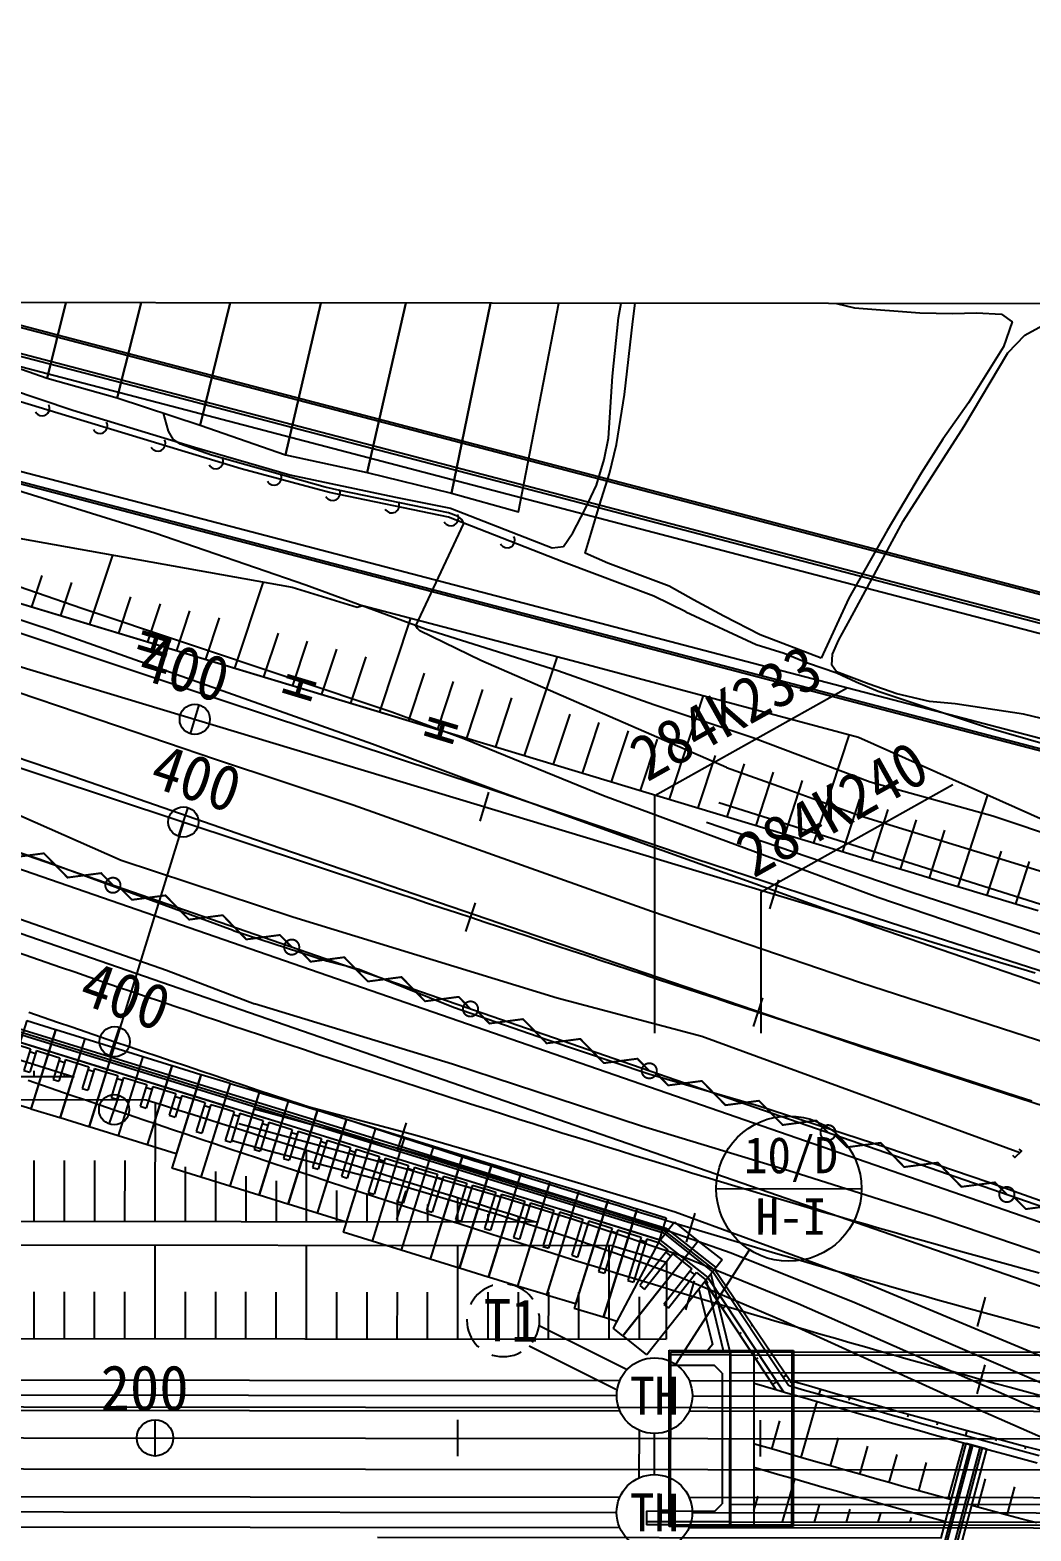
# Model space of a CAD drawing. Header units: millimetres. Extents: x 6886 to 7682, y 1103 to 1809.
# Drawn here: x 7427 to 7493.2, y 1469.7 to 1568.9 of the extents above; entities that cross this region are included whole.
import ezdxf
from ezdxf.enums import TextEntityAlignment as Align
from ezdxf.xclip import XClip

# ---------------------------------------------------------------- set-up
doc = ezdxf.new("R2010")
doc.units = ezdxf.units.MM
doc.header["$LTSCALE"] = 10
doc.header["$MEASUREMENT"] = 0
doc.header["$XCLIPFRAME"] = 2
doc.linetypes.add('HIDDEN', pattern=[0.375, 0.25, -0.125])
for name, color, linetype in [('TN-CABL', 4, 'Continuous'), ('TN-CABL-MISC', 3, 'Continuous'), ('TN-MANH', 4, 'Continuous'), ('TZ-BASE', 253, 'Continuous'), ('TZ-CABL', 4, 'Continuous')]:
    doc.layers.add(name, color=color, linetype=linetype)
doc.layers.add('TX-PAPR', color=2, linetype='Continuous', plot=False)
doc.styles.add('GR', font='GulimChe.ttf')
doc.styles.get("Standard").update_dxf_attribs({"font": 'GulimChe.ttf'})
doc.styles.add('SYMBTEXT', font='GulimChe.ttf')
doc.linetypes.add('ZIGZAG', pattern='A,0.0001,-0.2,[131,ltypeshp.shx,S=0.2,R=0,X=-0.2,Y=0],-0.4,[131,ltypeshp.shx,S=0.2,R=180,X=0.2,Y=0],-0.2', length=0.8001)

# ---------------------------------------------------------------- blocks, each defined once
blk = doc.blocks.new('AZ0801')
at = {"color": 0}
blk.add_arc((0, 0), 0.5, 180, 0, dxfattribs=at)
blk = doc.blocks.new('qkd')
at = {"color": 0, "lineweight": -3, "ltscale": 5, "const_width": 0.3}
for points in [[(-1, 0.5), (1, 0.5)], [(0, 0.5), (0, -0.5)], [(-1, -0.5), (1, -0.5)]]:
    blk.add_lwpolyline(points, dxfattribs=at)
blk = doc.blocks.new('12m')
at = {"color": 0}
for p, q in [((1700, 1), (-6300, -4)), ((1700, 1), (1706, -1999)), ((-6294, -2004), (-6300, -4)), ((2, -804), (-2998, -814)), ((-2998, -814), (-2997, -1214)), ((-198, -804), (-197, -1204)), ((0, 0), (2, -804)), ((200, -3), (206, -2000)), ((3, -1204), (-2997, -1214)), ((3, -1204), (6, -2000)), ((1706, -1999), (-6294, -2004))]:
    blk.add_line(p, q, dxfattribs=at)
blk = doc.blocks.new('11.5m')
at = {"color": 0}
for p, q in [((-1996, 1700), (-2013, -5800)), ((-1996, 1700), (4, 1700)), ((4, 1700), (-13, -5800)), ((-2000, 200), (0, 200)), ((-796, 0), (0, 0)), ((-2000, 0), (-1196, 0)), ((-1196, 0), (-1196, -3000)), ((-1196, -200), (-796, -200)), ((-796, 0), (-796, -3000)), ((-1196, -3000), (-796, -3000)), ((-13, -5800), (-2013, -5800))]:
    blk.add_line(p, q, dxfattribs=at)
blk = doc.blocks.new('11m')
at = {"color": 0}
for p, q in [((-1996, 1700), (-2013, -5500)), ((-1996, 1700), (4, 1700)), ((4, 1700), (-13, -5500)), ((-2000, 200), (0, 200)), ((-796, 0), (0, 0)), ((-2000, 0), (-1196, 0)), ((-1196, 0), (-1196, -2500)), ((-1196, -200), (-796, -200)), ((-796, 0), (-796, -2500)), ((-1196, -2500), (-796, -2500)), ((-13, -5500), (-2013, -5500))]:
    blk.add_line(p, q, dxfattribs=at)
blk = doc.blocks.new('9m')
at = {"color": 0}
for p, q in [((-1996, 1700), (-2013, -4800)), ((-1996, 1700), (4, 1700)), ((4, 1700), (-13, -4800)), ((-1999, 200), (1, 200)), ((-1999, 0), (-1196, 0)), ((-796, 0), (1, 0)), ((-1196, 0), (-1196, -2000)), ((-1196, -200), (-796, -200)), ((-796, 0), (-796, -2000)), ((-1196, -2000), (-796, -2000)), ((-13, -4800), (-2013, -4800))]:
    blk.add_line(p, q, dxfattribs=at)
blk = doc.blocks.new('7.5m')
at = {"color": 0}
for p, q in [((-1996, 1700), (-2013, -3800)), ((-1996, 1700), (4, 1700)), ((4, 1700), (-13, -3800)), ((-1999, 200), (1, 200)), ((-1999, 0), (-1196, 0)), ((-796, 0), (1, 0)), ((-796, 0), (-796, -1500)), ((-1196, 0), (-1196, -1500)), ((-1196, -200), (-796, -200)), ((-1196, -1500), (-796, -1500)), ((-13, -3800), (-2013, -3800))]:
    blk.add_line(p, q, dxfattribs=at)
blk = doc.blocks.new('smd')
at = {"color": 0, "lineweight": -3, "ltscale": 5, "const_width": 0.13}
blk.add_lwpolyline([(0.5, 0, 1), (-0.5, 0, 1)], format="xyb", close=True, dxfattribs=at)
blk.add_lwpolyline([(12.5, 0), (11.5, 0.5), (9.5, -0.5), (7.5, 0.5), (5.5, -0.5), (3.5, 0.5), (1.5, -0.5), (0.5, 0)], dxfattribs=at)
blk = doc.blocks.new('JD-FGHFFHHF5RSFGS')
at = {"layer": 'TZ-BASE'}
for p, q in [((457.186, 58.567), (455.669, 53.991)), ((452.521, 57.206), (451.838, 55.147)), ((454.474, 56.743), (453.754, 54.569)), ((467.132, 56.788), (465.246, 51.1)), ((458.38, 55.812), (457.584, 53.413)), ((460.332, 55.345), (459.5, 52.835)), ((462.284, 54.878), (461.415, 52.256)), ((464.237, 54.411), (463.33, 51.678)), ((476.874, 54.397), (474.823, 48.209)), ((468.121, 53.416), (467.161, 50.522)), ((470.053, 52.888), (469.077, 49.944)), ((471.985, 52.359), (470.992, 49.366)), ((473.917, 51.831), (472.907, 48.787)), ((486.564, 51.86), (484.397, 45.319)), ((477.776, 50.76), (476.738, 47.631)), ((479.703, 50.217), (478.653, 47.053)), ((481.629, 49.675), (480.568, 46.475)), ((462.336, 46.756), (462.914, 48.67)), ((483.555, 49.132), (482.483, 45.897)), ((496.221, 49.285), (493.96, 42.433)), ((487.404, 48.043), (486.31, 44.742)), ((489.326, 47.497), (488.223, 44.164)), ((491.248, 46.951), (490.136, 43.587)), ((505.854, 46.707), (503.511, 39.55)), ((493.17, 46.404), (492.048, 43.01)), ((497.01, 45.312), (495.871, 41.856)), ((498.929, 44.766), (497.782, 41.279)), ((500.848, 44.22), (499.692, 40.702)), ((502.765, 43.674), (501.601, 40.126)), ((481.483, 40.976), (482.061, 42.891)), ((515.008, 42.725), (513.049, 36.672)), ((461.557, 39.977), (462.187, 41.875)), ((506.553, 42.442), (505.419, 38.974)), ((508.422, 41.756), (507.327, 38.398)), ((461.872, 40.926), (456.832, 24.595)), ((510.292, 41.07), (509.235, 37.822)), ((512.16, 40.384), (511.142, 37.247)), ((515.894, 39.005), (514.955, 36.097)), ((517.759, 38.313), (516.861, 35.523)), ((500.629, 35.197), (501.207, 37.111)), ((480.541, 33.682), (481.17, 35.581)), ((499.538, 27.416), (500.16, 29.317)), ((457.009, 25.465), (457.654, 27.358)), ((452.02, 24.081), (452.02, 24.492)), ((454.02, 24.079), (454.02, 24.273)), ((456.971, 20.971), (457.616, 22.865)), ((460.011, 14.533), (460.018, 22.382)), ((476, 19.145), (476.616, 21.047)), ((470.011, 14.523), (470.015, 19.234)), ((452.011, 14.541), (452.015, 18.561)), ((454.011, 14.539), (454.015, 18.559)), ((456.011, 14.537), (456.015, 18.557)), ((458.011, 14.535), (458.015, 18.555)), ((462.011, 14.531), (462.014, 18.145)), ((464.011, 14.529), (464.014, 17.833)), ((466.011, 14.527), (466.014, 17.521)), ((468.011, 14.525), (468.013, 17.208)), ((472.011, 14.521), (472.013, 16.584)), ((474.011, 14.519), (474.012, 16.271)), ((475.966, 14.66), (476.581, 16.563)), ((476.011, 14.517), (476.012, 15.959)), ((480.011, 14.514), (480.012, 16.103)), ((478.011, 14.516), (478.012, 15.647)), ((482.011, 14.512), (482.011, 15.022)), ((491.849, 15.359), (489.621, 8.198)), ((491.849, 15.359), (493.76, 14.77)), ((495.104, 13.16), (495.682, 15.074)), ((484.011, 14.51), (484.011, 14.858)), ((491.403, 13.927), (493.314, 13.337)), ((493.76, 14.77), (493.255, 13.146)), ((494.311, 14.478), (493.255, 13.146)), ((494.311, 14.478), (495.881, 13.239)), ((460.003, 6.783), (460.009, 12.973)), ((470.003, 6.773), (470.009, 12.963)), ((480.003, 6.764), (480.009, 12.954)), ((490.003, 6.754), (490.009, 12.944)), ((493.255, 13.146), (490.274, 7.473)), ((495.881, 13.239), (490.911, 6.97)), ((492.112, 13.499), (491.227, 10.632)), ((491.344, 13.736), (492.112, 13.499)), ((492.494, 13.381), (491.609, 10.514)), ((492.053, 13.308), (492.435, 13.19)), ((492.494, 13.381), (493.255, 13.146)), ((493.255, 13.146), (493.886, 12.648)), ((493.382, 13.301), (494.949, 12.064)), ((493.886, 12.648), (492.028, 10.293)), ((494.2, 12.401), (492.342, 10.045)), ((493.762, 12.491), (494.076, 12.243)), ((494.2, 12.4), (494.825, 11.907)), ((496.717, 11.059), (497.975, 5.916)), ((497.224, 10.994), (497.159, 10.952)), ((491.227, 10.632), (491.609, 10.514)), ((492.028, 10.293), (492.342, 10.045)), ((495.073, 8.686), (495.65, 10.601)), ((495.931, 10.066), (496.825, 6.412)), ((496.313, 10.549), (501.012, 3.428)), ((496.531, 10.537), (496.385, 10.441)), ((496.403, 10.662), (497.564, 5.917)), ((496.527, 10.819), (501.532, 3.277)), ((452.003, 6.791), (452.006, 9.886)), ((454.003, 6.789), (454.006, 9.884)), ((456.003, 6.787), (456.006, 9.882)), ((458.003, 6.785), (458.006, 9.88)), ((462.003, 6.781), (462.006, 9.876)), ((464.003, 6.779), (464.006, 9.874)), ((466.003, 6.777), (466.006, 9.872)), ((468.003, 6.775), (468.006, 9.87)), ((472.003, 6.771), (472.006, 9.866)), ((474.003, 6.769), (474.006, 9.864)), ((476.003, 6.767), (476.006, 9.862)), ((478.003, 6.766), (478.006, 9.861)), ((482.003, 6.762), (482.006, 9.857)), ((484.003, 6.76), (484.006, 9.855)), ((486.003, 6.758), (486.006, 9.853)), ((488.003, 6.756), (488.006, 9.851)), ((492.003, 6.752), (492.006, 9.555)), ((498.347, 9.339), (498.271, 9.289)), ((514.339, 7.595), (514.871, 9.523)), ((490.511, 7.923), (489.621, 8.198)), ((497.632, 8.868), (497.486, 8.771)), ((490.911, 6.97), (490.274, 7.473)), ((498.734, 7.198), (498.588, 7.102)), ((499.47, 7.684), (499.383, 7.627)), ((493.961, -5.62), (493.972, 6.02)), ((493.972, 6.02), (502.172, 6.012)), ((496.825, 6.412), (496.443, 5.918)), ((500.592, 6.029), (500.496, 5.965)), ((502.172, 6.012), (502.161, -5.628)), ((494.061, -5.52), (494.072, 5.92)), ((496.971, 5.017), (494.071, 5.02)), ((494.072, 5.92), (502.072, 5.912)), ((497.972, 5.716), (494.072, 5.72)), ((497.471, 4.517), (496.971, 5.017)), ((497.972, 5.916), (497.961, -5.524)), ((498.031, -5.524), (498.042, 5.916)), ((499.572, 5.915), (499.561, -5.525)), ((499.836, 5.529), (499.689, 5.433)), ((502.072, 5.912), (502.061, -5.528)), ((514.312, 3.135), (514.843, 5.064)), ((497.471, 4.517), (497.463, -4.123)), ((501.715, 4.373), (501.5, 4.232)), ((502.006, 3.841), (502.055, 4.009)), ((501.083, 3.956), (500.791, 3.763)), ((503.887, 3.113), (503.984, 3.45)), ((502.683, -1.067), (503.749, 2.633)), ((505.866, 2.727), (505.914, 2.895)), ((507.799, 2.177), (507.846, 2.345)), ((459.996, -0.967), (459.998, 1.433)), ((479.996, -0.986), (479.998, 1.414)), ((499.996, -1.006), (499.998, 1.394)), ((499.996, -1.006), (499.998, 1.394)), ((499.996, -1.006), (499.998, 1.394)), ((499.996, -1.006), (499.998, 1.394)), ((500.743, -0.504), (501.283, 1.354)), ((509.733, 1.631), (509.78, 1.8)), ((511.668, 1.091), (511.715, 1.259)), ((504.625, -1.625), (505.156, 0.236)), ((513.559, 0.387), (513.652, 0.724)), ((515.544, 0.025), (515.59, 0.194)), ((506.568, -2.178), (507.096, -0.311)), ((508.513, -2.726), (509.036, -0.858)), ((512.408, -3.808), (513.427, -0.096)), ((517.484, -0.5), (517.529, -0.331)), ((510.46, -3.27), (510.977, -1.405)), ((501.456, -5.327), (502.268, -2.508)), ((514.359, -4.342), (514.866, -2.474)), ((499.562, -4.567), (499.839, -3.616)), ((516.311, -4.87), (516.814, -2.995)), ((492.462, -4.619), (492.461, -5.519)), ((496.962, -4.623), (492.462, -4.619)), ((496.962, -4.623), (497.463, -4.123)), ((503.567, -5.329), (503.891, -4.196)), ((505.677, -5.331), (505.919, -4.474)), ((507.783, -5.333), (507.946, -4.752)), ((497.961, -5.324), (492.461, -5.319)), ((494.061, -5.52), (492.461, -5.519)), ((502.161, -5.628), (493.961, -5.62)), ((502.061, -5.528), (494.061, -5.52)), ((509.887, -5.335), (509.972, -5.03)), ((511.989, -5.337), (512.012, -5.255))]:
    blk.add_line(p, q, dxfattribs=at)
for points, elevation in [([(474.354, 46.075), (453.197, 53.571), (439.15, 58.195), (433.882, 60.114), (398.748, 73.953), (386.767, 78.458), (378.653, 81.218), (361.563, 86.665), (347.173, 90.98), (342.554, 92.195), (333.001, 94.481), (329.393, 95.57), (319.032, 99.095)], 48), ([(489.637, 42.651), (480.395, 46.413), (475.636, 48.185), (455.154, 55.028), (438.564, 60.767), (434.768, 62.218), (422.695, 67.271), (405.159, 74.331)], 47), ([(440.759, 76.476), (453.547, 73.128), (463.222, 70.594), (472.895, 68.062), (482.569, 65.528), (492.243, 62.996), (501.917, 60.462), (511.591, 57.931), (521.266, 55.397)], 44.058), ([(440.799, 76.31), (453.509, 72.983), (463.184, 70.449), (472.857, 67.917), (482.531, 65.383), (492.205, 62.851), (501.879, 60.317), (511.553, 57.785), (521.228, 55.252)], 44.058), ([(441.238, 74.49), (453.091, 71.386), (462.766, 68.853), (472.439, 66.32), (482.113, 63.787), (491.787, 61.255), (501.461, 58.721), (511.135, 56.189), (520.81, 53.656)], 44.058), ([(441.291, 74.269), (453.041, 71.193), (462.715, 68.659), (472.388, 66.127), (482.063, 63.594), (491.736, 61.061), (501.411, 58.528), (511.084, 55.996), (520.759, 53.462)], 44.058), ([(441.464, 73.552), (452.876, 70.564), (462.55, 68.031), (472.224, 65.498), (481.898, 62.965), (491.572, 60.432), (501.246, 57.899), (510.92, 55.367), (520.594, 52.833)], 44.058), ([(497.765, 44.519), (481.533, 51.59), (477.494, 53.56), (477.333, 53.72), (477.239, 53.892), (480.39, 60.648), (480.284, 60.888), (480.033, 61.124), (479.382, 61.365), (472.203, 62.822), (471.245, 63.061), (463.72, 65.167), (461.674, 65.886), (461.221, 66.172), (460.885, 66.744), (460.555, 67.947)], 44), ([(443.244, 66.16), (451.179, 64.083), (460.853, 61.549), (470.527, 59.017), (480.201, 56.483), (489.875, 53.951), (499.549, 51.417), (509.224, 48.885), (518.897, 46.352)], 44.058), ([(443.417, 65.443), (451.015, 63.454), (460.688, 60.92), (470.362, 58.388), (480.036, 55.855), (489.71, 53.322), (499.384, 50.789), (509.059, 48.256), (518.732, 45.723)], 44.058), ([(443.457, 65.277), (450.977, 63.309), (460.65, 60.775), (470.324, 58.243), (479.998, 55.709), (489.672, 53.177), (499.346, 50.643), (509.021, 48.111), (518.694, 45.578)], 44.058), ([(578.096, 10.779), (571.948, 12.589), (556.701, 17.302), (541.666, 22.254), (507.702, 33.933), (493.5, 39.054), (482.71, 42.949), (474.354, 46.075)], 48), ([(497.765, 44.519), (501.53, 43.191), (506.616, 41.332), (525.276, 35.609), (539.627, 30.194), (544.066, 28.681), (569.193, 20.865), (573.39, 19.534)], 44), ([(576.867, 13.065), (572.403, 14.37), (563.246, 17.151), (549.926, 21.592), (507.757, 35.929), (489.637, 42.651)], 47), ([(574.72, 17.06), (560.471, 20.988), (553.396, 23.29), (531.281, 31.172), (521.798, 34.436), (497.252, 42.19)], 45), ([(575.74, 15.162), (569.517, 16.895), (560.246, 19.594), (553.946, 21.597), (537.054, 27.468), (509.871, 36.321), (496.423, 40.885)], 46), ([(554.084, -6.6), (553.453, -6.452), (548.941, -5.547), (541.058, -3.938), (540.128, -3.662), (539.066, -3.227), (524.044, 3.435), (518.684, 5.57), (505.311, 11.128), (494.374, 15.151), (492.182, 15.8), (488.36, 16.954), (483.374, 18.427), (477.168, 20.232), (470.178, 22.076), (466.221, 23.335)], 51), ([(550.421, -8.569), (549.296, -8.317), (545.96, -7.478), (544.119, -6.961), (542.842, -6.551), (539.714, -5.355), (522.673, 2.22), (518.726, 3.779), (506.232, 9.152), (498.054, 12.44), (493.159, 14.145), (491.749, 14.617), (488.026, 15.795), (483.051, 17.303), (476.849, 19.124), (468.198, 21.501), (466.474, 21.976)], 52), ([(547.863, -9.943), (547.728, -9.896), (542.856, -8.104), (539.934, -7.117), (538.123, -6.4), (521.643, 0.788), (517.232, 2.597), (502.482, 9.089), (494.441, 12.376), (492.854, 12.903), (491.317, 13.434), (487.692, 14.636), (482.727, 16.18), (476.53, 18.017), (467.864, 20.341), (465.526, 20.976)], 53), ([(545.573, -11.174), (540.371, -8.854), (520.676, -0.663), (514.309, 2.119), (501.511, 7.939), (494.037, 11.119), (492.548, 11.659), (490.885, 12.25), (487.359, 13.478), (482.404, 15.056), (476.212, 16.91), (467.53, 19.181), (465.096, 19.855)], 54)]:
    blk.add_lwpolyline(points, dxfattribs=dict(at, elevation=elevation))
for points in [[(403.466, 69.749), (505.267, 39.02), (505.904, 38.827), (506.861, 38.538), (507.818, 38.25), (508.775, 37.961), (509.733, 37.672), (510.69, 37.383), (511.647, 37.094), (512.604, 36.806), (513.561, 36.517), (514.518, 36.229), (515.475, 35.94), (516.433, 35.652), (517.39, 35.364), (518.347, 35.076)], [(520.614, 25.769), (506.603, 30.311), (492.798, 35.017), (473.081, 42.043), (463.995, 45.068), (457.513, 47.255), (448.262, 50.384), (435.939, 54.397), (425.321, 57.907), (415.969, 61.032), (407.145, 63.969), (397.134, 67.187), (386.885, 70.505), (376.577, 73.777), (365.784, 77.05), (354.036, 80.553), (346.802, 82.608), (342.191, 83.8), (333.086, 86.176), (324.78, 88.383), (317.927, 90.079)], [(402.31, 65.919), (504.111, 35.19), (504.748, 34.998), (505.705, 34.709), (506.662, 34.42), (507.62, 34.131), (508.577, 33.842), (509.534, 33.554), (510.492, 33.265), (511.449, 32.976), (512.407, 32.687), (513.364, 32.399), (514.322, 32.11), (515.279, 31.822), (516.237, 31.534), (517.194, 31.246), (518.152, 30.958)], [(451.656, 28.358), (452.602, 28.032), (453.547, 27.707), (454.493, 27.382), (455.439, 27.058), (456.385, 26.734), (457.331, 26.411), (458.278, 26.089), (459.225, 25.767), (460.172, 25.446), (461.119, 25.125), (462.067, 24.806), (463.014, 24.486), (463.962, 24.168), (464.91, 23.85), (465.859, 23.533), (466.808, 23.217), (467.756, 22.901), (468.706, 22.587), (469.655, 22.272), (470.605, 21.959), (471.555, 21.647), (472.505, 21.335), (473.455, 21.024), (474.406, 20.714), (475.357, 20.405), (476.308, 20.096), (477.26, 19.788), (478.211, 19.482), (479.163, 19.176), (480.116, 18.871), (481.068, 18.566), (482.021, 18.263), (482.974, 17.961), (483.928, 17.659), (484.882, 17.359), (485.836, 17.059), (486.79, 16.76), (487.745, 16.463), (488.7, 16.166), (489.655, 15.87), (490.611, 15.576), (491.566, 15.282), (492.523, 14.989), (493.479, 14.697), (494.436, 14.407), (495.393, 14.117), (496.35, 13.828), (497.308, 13.541), (498.266, 13.254), (499.225, 12.969), (500.184, 12.685), (501.143, 12.401), (502.102, 12.119), (503.062, 11.838), (504.022, 11.559), (504.982, 11.28), (505.943, 11.003), (506.904, 10.726), (507.865, 10.451), (508.827, 10.177), (509.789, 9.904), (510.752, 9.633), (511.714, 9.363), (512.678, 9.094), (513.641, 8.826), (514.605, 8.559), (515.569, 8.294), (516.533, 8.03), (517.498, 7.767), (518.464, 7.506)], [(317.318, 85.614), (324.977, 83.637), (333.826, 81.371), (340.016, 79.627), (347.35, 77.633), (354.987, 75.625), (363.495, 73.102), (367.6, 71.851), (375.817, 69.697), (389.306, 65.603), (402.195, 61.536), (411.965, 58.288), (422.571, 54.7), (433.145, 51.123), (442.892, 47.913), (454.064, 44.126), (465.935, 40.023), (485.158, 33.423), (506.827, 26.032), (532.459, 17.693)], [(426.552, 52.639), (474.725, 36.664), (475.16, 36.519), (476.109, 36.205), (477.059, 35.89), (478.008, 35.575), (478.957, 35.261), (479.906, 34.946), (480.855, 34.631), (481.805, 34.317), (482.754, 34.002), (483.703, 33.688), (484.653, 33.374), (485.602, 33.06), (486.551, 32.746), (487.501, 32.432), (488.45, 32.118), (489.4, 31.804), (490.349, 31.491), (491.299, 31.177), (492.249, 30.864), (493.199, 30.551), (494.148, 30.238), (495.098, 29.926), (496.048, 29.613), (496.998, 29.301), (497.948, 28.989), (498.899, 28.678), (499.849, 28.366), (500.799, 28.055), (501.75, 27.744), (502.7, 27.434), (503.651, 27.123), (504.602, 26.813), (505.552, 26.504), (506.503, 26.194), (507.454, 25.885), (508.405, 25.576), (509.357, 25.268), (510.308, 24.96), (511.26, 24.652), (512.211, 24.345), (513.163, 24.038), (514.115, 23.732), (515.067, 23.426), (516.019, 23.12), (516.971, 22.815), (517.924, 22.51)], [(451.618, 23.863), (452.563, 23.537), (453.509, 23.212), (454.455, 22.888), (455.401, 22.564), (456.347, 22.241), (457.294, 21.918), (458.241, 21.596), (459.187, 21.275), (460.135, 20.954), (461.082, 20.634), (462.03, 20.314), (462.977, 19.996), (463.926, 19.678), (464.874, 19.36), (465.822, 19.044), (466.771, 18.728), (467.72, 18.413), (468.67, 18.098), (469.619, 17.785), (470.569, 17.472), (471.519, 17.16), (472.469, 16.849), (473.42, 16.538), (474.371, 16.228), (475.322, 15.92), (476.273, 15.612), (477.225, 15.304), (478.177, 14.998), (479.129, 14.693), (480.082, 14.388), (481.034, 14.084), (481.987, 13.782), (482.941, 13.48), (483.894, 13.179), (484.848, 12.879), (485.803, 12.58), (486.757, 12.282), (487.712, 11.985), (488.667, 11.688), (489.623, 11.393), (490.578, 11.099), (491.534, 10.806), (492.491, 10.514), (493.447, 10.223), (494.404, 9.933), (495.362, 9.643), (496.319, 9.355), (497.277, 9.069), (498.236, 8.783), (499.194, 8.498), (500.153, 8.214), (501.112, 7.932), (502.072, 7.65), (503.032, 7.37), (503.992, 7.091), (504.953, 6.813), (505.914, 6.536), (506.875, 6.261), (507.837, 5.986), (508.798, 5.713), (509.761, 5.441), (510.723, 5.17), (511.686, 4.901), (512.65, 4.632), (513.613, 4.365), (514.577, 4.099), (515.542, 3.835), (516.506, 3.572), (517.472, 3.31), (518.437, 3.049)], [(450.913, 32.319), (451.856, 31.992), (452.799, 31.666), (453.743, 31.341), (454.686, 31.016), (455.63, 30.692), (456.574, 30.369), (457.518, 30.046), (458.462, 29.723), (459.406, 29.402), (460.351, 29.081), (461.296, 28.76), (462.241, 28.441), (463.186, 28.122), (464.131, 27.803), (465.077, 27.486), (466.023, 27.169), (466.968, 26.853), (467.915, 26.537), (468.861, 26.223), (469.807, 25.909), (470.754, 25.595), (471.701, 25.283), (472.648, 24.971), (473.596, 24.661), (474.543, 24.351), (475.491, 24.041), (476.439, 23.733), (477.388, 23.425), (478.336, 23.119), (479.285, 22.813), (480.234, 22.508), (481.183, 22.204), (482.133, 21.901), (483.083, 21.598), (484.033, 21.297), (484.983, 20.996), (485.934, 20.697), (486.884, 20.398), (487.834, 20.101), (488.785, 19.805), (489.737, 19.509), (490.688, 19.214), (491.64, 18.921), (492.593, 18.628), (493.545, 18.336), (494.498, 18.046), (495.452, 17.756), (496.405, 17.467), (497.359, 17.18), (498.313, 16.894), (499.267, 16.608), (500.222, 16.324), (501.177, 16.041), (502.132, 15.759), (503.087, 15.478), (504.043, 15.198), (504.999, 14.919), (505.955, 14.642), (506.912, 14.366), (507.869, 14.091), (508.826, 13.817), (509.784, 13.544), (510.742, 13.272), (511.7, 13.002), (512.658, 12.733), (513.617, 12.465), (514.576, 12.199), (515.535, 11.933), (516.495, 11.669), (517.455, 11.406), (518.416, 11.145)], [(403.466, 69.749), (478.9, 46.978)], [(371.726, 79.25), (391.354, 74.707), (410.281, 68.234), (429.649, 63.17), (449.507, 59.941), (469.051, 56.445), (473.351, 55.13), (473.698, 55.228), (487.879, 51.516), (506.48, 46.54), (524.084, 38.666)], [(447.376, 28.036), (493.586, 13.777), (496.837, 11.211)], [(447.42, 28.179), (493.657, 13.912), (496.93, 11.329)], [(447.479, 28.37), (493.752, 14.092), (497.054, 11.486)], [(447.229, 27.558), (493.35, 13.326), (496.527, 10.819)], [(446.903, 26.517), (454.638, 24.078), (446.02, 24.087)], [(446.018, 22.587), (459.41, 22.574), (460.616, 22.193), (461.57, 21.893), (462.524, 21.592), (463.478, 21.291), (464.432, 20.991), (465.387, 20.69), (466.341, 20.39), (467.296, 20.089), (468.25, 19.789), (469.205, 19.489), (470.16, 19.189), (471.115, 18.889), (472.07, 18.589), (473.025, 18.289), (473.98, 17.99), (474.935, 17.69), (475.891, 17.391), (476.847, 17.092), (477.802, 16.793), (478.758, 16.495), (479.714, 16.196), (480.67, 15.898), (481.627, 15.6), (482.583, 15.302), (483.54, 15.005), (484.496, 14.707), (485.137, 14.509)], [(446.011, 14.547), (485.331, 14.508)], [(446.009, 12.987), (490.195, 12.944)], [(490.195, 12.944), (490.24, 12.93), (491.198, 12.635), (492.156, 12.34), (493.114, 12.045), (493.783, 11.84), (493.778, 6.75)], [(496.854, 11.231), (501.848, 3.705), (501.955, 3.674), (502.92, 3.393), (503.885, 3.114), (504.85, 2.836), (505.816, 2.559), (506.782, 2.283), (507.749, 2.009), (508.716, 1.736), (509.683, 1.463), (510.651, 1.192), (511.619, 0.923), (512.588, 0.654), (513.556, 0.387), (514.526, 0.121), (515.495, -0.143), (516.466, -0.407), (517.436, -0.669), (518.407, -0.929)], [(496.967, 11.373), (501.939, 4.043), (502.053, 4.01), (503.017, 3.73), (503.982, 3.45), (504.947, 3.172), (505.912, 2.896), (506.878, 2.62), (507.844, 2.346), (508.811, 2.072), (509.778, 1.8), (510.745, 1.53), (511.713, 1.26), (512.681, 0.992), (513.649, 0.725), (514.618, 0.459), (515.587, 0.194), (516.557, -0.069), (517.527, -0.331), (518.497, -0.591)], [(446.003, 6.797), (493.778, 6.75)], [(498.047, 5.916), (700.002, 5.72)], [(498.047, 5.716), (700.002, 5.52)], [(498.046, 4.546), (700.001, 4.35)], [(499.57, 3.851), (499.886, 3.758), (500.85, 3.475), (501.815, 3.194), (502.78, 2.913), (503.746, 2.634), (504.712, 2.356), (505.679, 2.078), (506.645, 1.803), (507.613, 1.528), (508.58, 1.254), (509.548, 0.982), (510.516, 0.711), (511.485, 0.441), (512.454, 0.172), (513.424, -0.095), (514.394, -0.361), (515.364, -0.626), (516.335, -0.889), (517.306, -1.151), (518.278, -1.412)], [(-0.035, 2.05), (19.974, 2.333), (39.983, 2.51), (59.99, 2.603), (79.995, 2.636), (99.998, 2.632), (112.168, 2.621), (699.999, 2.05)], [(0, 0), (19.998, 0.283), (39.997, 0.46), (59.997, 0.553), (79.997, 0.586), (99.997, 0.582), (112.166, 0.571), (699.997, 0)], [(371.819, -7.331), (380.349, -7.34), (381.849, -7.641), (504.955, -7.761), (506.954, -7.463), (512.791, -7.468), (514.663, -0.434)], [(371.819, -7.631), (380.319, -7.64), (381.819, -7.941), (504.977, -8.061), (506.976, -7.763), (513.021, -7.768), (514.952, -0.513)], [(371.82, -6.531), (512.176, -6.668), (513.891, -0.223)], [(371.82, -6.681), (512.291, -6.818), (514.036, -0.263)], [(371.82, -7.181), (512.675, -7.318), (514.518, -0.395)], [(474.69, -6.331), (511.945, -6.367), (513.602, -0.144)], [(512.612, -3.864), (512.403, -3.807), (511.429, -3.538), (510.455, -3.268), (509.481, -2.997), (508.508, -2.725), (507.535, -2.451), (506.563, -2.176), (505.591, -1.9), (504.62, -1.623), (503.649, -1.345), (502.678, -1.065), (501.708, -0.784), (500.738, -0.503), (499.769, -0.22), (499.566, -0.16)], [(514.952, -0.513), (513.602, -0.144)], [(0.035, -2.05), (0.036, -2.05), (20.022, -1.767), (40.011, -1.59), (60.003, -1.497), (79.998, -1.464), (99.996, -1.468), (112.165, -1.479), (699.995, -2.05)], [(512.226, -5.314), (512.005, -5.253), (511.029, -4.984), (510.053, -4.714), (509.078, -4.442), (508.103, -4.169), (507.128, -3.895), (506.154, -3.62), (505.18, -3.343), (504.207, -3.065), (503.234, -2.786), (502.262, -2.506), (501.29, -2.225), (500.319, -1.943), (499.565, -1.723)], [(498.037, -4.154), (699.992, -4.35)], [(518.259, -5.392), (517.282, -5.131), (516.305, -4.869), (515.329, -4.605), (514.353, -4.341), (513.962, -4.234)], [(498.036, -5.324), (699.991, -5.52)], [(498.036, -5.524), (699.991, -5.72)]]:
    blk.add_lwpolyline(points, dxfattribs=at)
for points in [[(199.257, 94.283), (204.729, 96.411, -0.152658), (236.282, 98.56), (337.635, 74.296, -0.01357), (348.275, 71.442), (350.195, 70.867), (351.273, 70.55), (405.978, 54.269), (407.914, 53.683), (409.851, 53.075), (411.781, 52.447), (413.701, 51.802), (414.441, 51.548), (534.376, 10.051), (541.667, 7.529, -0.046142), (550.559, 3.501), (558.627, -1.092)], [(236.05, 97.588), (337.402, 73.324, -0.01357), (347.99, 70.483), (405.686, 53.313, -0.010961), (414.116, 50.602), (541.34, 6.583, -0.046142), (550.064, 2.632), (560.033, -3.043, 0.13329), (574.236, -6.708), (580.822, -6.626, -0.244233), (598.936, -15.75), (610.099, -31.218, 0.241251), (620.657, -36.61), (654.321, -36.568)], [(235.118, 93.698), (336.471, 69.434, -0.01357), (346.849, 66.649), (404.545, 49.479, -0.010961), (412.808, 46.821), (540.032, 2.803, -0.046142), (548.085, -0.844), (558.054, -6.52, 0.13329), (574.286, -10.708), (580.872, -10.625, -0.244233), (595.693, -18.09), (606.855, -33.558, 0.241251), (620.662, -40.61), (654.326, -40.568)]]:
    blk.add_lwpolyline(points, format="xyb", dxfattribs=at)
for points in [[(316.593, 101.286, 48.3), (329.027, 97.72, 48.05), (337.946, 95.598, 47.822), (350.196, 92.75, 47.627), (361.439, 90.247, 47.282), (373.852, 86.972, 46.968), (385.822, 83.779, 46.679), (397.636, 80.619, 46.342), (405.362, 78.385, 45.903), (412.613, 75.927, 45.817), (420.348, 73.652, 45.495), (429.942, 69.879, 45.284), (437.015, 67.492, 45.112), (448.974, 63.456, 44.861), (459.973, 60.032, 44.618), (469.964, 56.6, 44.469), (477.874, 53.695, 44.195), (486.615, 50.93, 43.905), (492.95, 48.691, 43.709)], [(495.06, 54.812, 43.717), (492.959, 55.858, 43.882), (486.996, 58.09, 44.038), (479.389, 61.065, 44.289), (471.52, 62.707, 44.399), (465.683, 64.254, 44.453), (458.517, 66.449, 44.642), (451.098, 68.701, 44.822), (445.494, 70.791, 44.939), (443.463, 72.224, 45.025), (441.83, 73.919, 45.065), (440.604, 75.231, 45.127), (440.118, 76.003, 45.151), (439.778, 76.779, 45.182), (439.567, 77.559, 45.206), (439.523, 78.257, 45.221), (439.589, 79.28, 45.229), (439.93, 84.773, 45.386), (439.486, 90.429, 45.425), (439.391, 93.286, 45.448)], [(479.467, 93.354, 45.182), (482.348, 92.277, 45.182)], [(486.984, 59.127, 44.007), (487.602, 60.042, 44.023), (488.416, 61.592, 44.023), (489.156, 63.191, 44.093), (489.672, 64.891, 44.093), (489.961, 66.285, 44.085), (490.218, 70.398, 44.054), (490.614, 74.233, 44.023), (491.009, 76.275, 43.96), (491.708, 79.315, 43.968), (491.727, 81.754, 44.007), (491.209, 82.495, 44.046), (488.717, 84.854, 44.101), (485.3, 88.128, 44.187), (483.334, 89.77, 44.187), (480.326, 91.725, 44.195), (477.091, 92.844, 44.218), (472.416, 94.138, 44.265)], [(439.687, 93.784, 45.441), (439.902, 92.856, 45.441), (440.014, 90.828, 45.441), (440.239, 86.984, 45.441), (440.201, 83.587, 45.441), (439.967, 81.2, 45.425), (439.791, 78.168, 45.206), (439.884, 77.186, 45.166), (440.186, 76.418, 45.143), (441.11, 75.095, 45.143), (442.501, 73.426, 45.143), (444.623, 71.595, 45.143), (446.112, 70.986, 44.79), (454.555, 68.146, 44.218), (462.6, 65.706, 44.218), (468.899, 63.875, 44.023), (475.891, 62.39, 43.96), (479.528, 61.661, 43.983), (486.24, 59.037, 43.929), (486.984, 59.127, 44.007)], [(465.154, 33.749, 48.567), (452.391, 38.444, 48.629), (440.504, 42.412, 48.59), (427.99, 46.708, 48.81), (417.638, 50.041, 49.013), (407.529, 53.73, 49.303), (396.694, 57.199, 49.523), (386.844, 60.344, 49.593), (376.989, 63.368, 49.742), (368.581, 65.988, 50.337), (360.961, 68.702, 50.463), (352.357, 71.768, 50.565), (345.167, 74.077, 50.745), (336.564, 76.757, 50.721), (329.077, 78.651, 50.635), (322.202, 80.295, 50.33)], [(453.913, 98.36, 46.585), (447.382, 72.171, 46.263), (452.864, 70.256, 46.545), (459.447, 96.917, 46.851), (453.913, 98.36, 46.585)], [(459.447, 96.917, 46.851), (452.864, 70.256, 46.545), (457.499, 68.964, 46.349), (464.09, 95.124, 46.561), (459.447, 96.917, 46.851)], [(517.136, 19.062, 48.657), (496.125, 26.75, 48.86), (486.556, 29.277, 48.88), (469.094, 34.635, 49), (457.767, 38.393, 49.04), (449.213, 42.152, 49.11), (446.624, 42.921, 49.1), (441.159, 44.169, 49.09), (416.083, 53.17, 49.39), (400.098, 58.533, 49.59), (378.695, 65.248, 49.73), (353.661, 73.646, 50.2), (349.002, 74.352, 50.15), (344.851, 75.254, 50.22), (327.002, 80.698, 50.37), (312.039, 84.363, 50.35), (305.254, 86.202, 50.5), (298.715, 87.482, 50.57), (280.319, 91.709, 50.71), (264.745, 94.508, 50.67), (263.475, 94.354, 49.59)], [(464.09, 95.124, 46.561), (457.499, 68.964, 46.349), (462.968, 67.145, 46.279), (469.299, 92.875, 46.31), (464.09, 95.124, 46.561)], [(469.299, 92.875, 46.31), (462.968, 67.145, 46.279), (468.625, 65.184, 46.177), (474.548, 90.736, 46.271), (469.299, 92.875, 46.31)], [(474.548, 90.736, 46.271), (468.625, 65.184, 46.177), (474.01, 64.014, 46.467), (479.626, 88.657, 46.302), (474.548, 90.736, 46.271)], [(415.386, 47.561, 49.264), (421.084, 45.654, 49.201), (423.725, 44.772, 49.139), (429.169, 42.89, 48.864), (439.673, 38.977, 48.802), (450.15, 34.844, 48.817), (460.752, 31.133, 48.622), (466.559, 28.902, 48.637)], [(479.626, 88.657, 46.302), (474.01, 64.014, 46.467), (479.583, 62.659, 45.77), (484.455, 86.342, 46.154), (479.626, 88.657, 46.302)], [(484.455, 86.342, 46.154), (479.583, 62.659, 45.77), (484.005, 61.426, 45.66), (488.277, 83.508, 45.691), (484.455, 86.342, 46.154)], [(504.007, 51.754, 43.717), (499.977, 53.298, 43.725), (497.576, 54.534, 43.795), (495.582, 55.614, 43.897), (493.976, 56.508, 43.921), (489.916, 58.03, 44.007), (488.414, 58.689, 44.117), (488.804, 60.019, 44.242), (489.374, 61.855, 44.25), (490.028, 63.96, 44.242), (490.489, 65.876, 44.242), (491.01, 69.177, 44.187), (491.558, 74, 44.14), (491.787, 75.749, 44.117), (492.037, 77.26, 44.117), (492.23, 78.562, 44.117), (492.961, 79.634, 44.085), (493.807, 79.436, 44.093), (495.697, 78.265, 44.093), (498.528, 76.904, 44.093), (501.371, 76.113, 44.093), (506.203, 74.894, 44.077), (510.539, 74.578, 44.07), (512.684, 74.537, 44.03), (514.282, 74.568, 44.03), (515.921, 74.487, 44.03), (516.637, 73.982, 44.015), (516.048, 72.333, 43.999), (513.742, 68.626, 43.944), (512.042, 66.223, 43.905), (510.617, 63.971, 43.858), (508.379, 60.2, 43.819), (505.838, 55.709, 43.803), (504.007, 51.754, 43.717)], [(519.126, 47.625, 43.009), (517.371, 48.063, 43.014), (512.865, 48.732, 43.324), (511.171, 48.887, 43.329), (509.018, 49.4, 43.339), (507.192, 50.037, 43.354), (505.025, 50.852, 43.442), (504.707, 51.286, 43.462), (504.753, 52.007, 43.477), (505.178, 52.963, 43.477), (505.908, 54.282, 43.477), (509.419, 60.807, 43.491), (513.468, 67.083, 43.496), (516.355, 71.939, 43.467), (517.473, 73.088, 43.487), (518.639, 73.729, 43.491)], [(486.996, 58.09, 44.085), (486.996, 58.09, 44.085), (479.389, 61.065, 44.156), (471.52, 62.707, 44.312), (465.683, 64.254, 44.43), (458.517, 66.449, 44.43), (451.098, 68.701, 44.689), (451.098, 68.701, 44.79), (445.494, 70.791, 44.861)], [(443.055, 56.086, 52.92), (461.702, 49.892, 52.806), (481.545, 43.322, 52.744), (495.658, 38.522, 52.416)], [(495.06, 54.812, 44.008), (499.715, 52.661, 43.378), (501.56, 52.09, 43.3), (503.103, 51.439, 43.236), (505.039, 50.785, 43.25), (506.324, 50.189, 43.26), (507.776, 49.573, 43.265), (514.934, 47.19, 42.95), (518.991, 46.023, 42.803), (527.933, 43.424, 42.527), (535.351, 41.116, 42.463), (545.754, 37.679, 41.966), (555.979, 34.219, 41.656), (567.638, 30.239, 41.33)], [(492.95, 48.691, 44.175), (499.492, 46.511, 43.388), (507.241, 43.59, 43.162), (515.347, 41.329, 42.945), (524.763, 38.188, 42.763), (533.691, 35.094, 42.409), (544.38, 31.854, 42.011), (553.695, 28.976, 41.656), (555.531, 28.432, 41.617), (564.203, 25.595, 41.396), (571.324, 23.379, 41.206)], [(495.658, 38.522, 52.416), (508.581, 34.276, 50.736), (528.672, 27.839, 50.736), (547.098, 21.813, 50.186)], [(465.154, 33.749, 48.141), (471.334, 31.752, 48.347), (473.482, 31.211, 48.441), (479.714, 28.702, 48.421), (485.891, 26.55, 48.387), (492.617, 24.289, 48.372), (499.884, 22.169, 48.239), (508.357, 19.419, 48.121), (515.016, 17.143, 48.126), (523.53, 14.123, 48.038), (531.513, 11.393, 47.983), (537.732, 9.358, 47.801), (540.149, 8.535, 47.787), (547.242, 6.396, 47.669), (549.811, 5.714, 47.673), (551.609, 4.994, 47.673), (560.127, 2.66, 47.521), (564.645, 1.223, 47.236), (566.922, 0.299, 47.194)], [(563.301, -1.648, 47.487), (562.12, -1.205, 47.487), (559.119, -0.166, 47.526), (552.313, 1.628, 47.511), (550.173, 2.106, 47.609), (542.812, 4.39, 47.737), (532.129, 7.608, 47.9), (521.971, 11.28, 48.121), (511.401, 14.866, 48.042), (502.163, 17.799, 48.023), (492.143, 20.834, 48.372), (479.651, 24.935, 48.318), (466.559, 28.902, 48.613)], [(517.081, 19.307, 48.48), (517.248, 19.167, 48.48), (516.81, 18.759, 48.48), (516.67, 18.881, 48.48)]]:
    blk.add_polyline3d(points, dxfattribs=at)
for centre, radius in [((462.625, 47.713), 1), ((461.872, 40.926), 1), ((457.331, 26.411), 1), ((457.294, 21.918), 1), ((459.997, 0.233), 1.2)]:
    blk.add_circle(centre, radius, dxfattribs=at)
for name, p, rotation in [('AZ0801', (452.533, 68.265, 44.638), 28.44912486134563), ('AZ0801', (456.359, 67.104, 44.505), 28.44912486134563), ('AZ0801', (460.184, 65.939, 44.43), 28.44912486134563), ('AZ0801', (464.008, 64.767, 44.43), 28.44912486134563), ('AZ0801', (467.856, 63.678, 44.386), 28.44912486134563), ('AZ0801', (471.724, 62.664, 44.308), 28.44912486134563), ('AZ0801', (475.639, 61.847, 44.23), 28.44912486134563), ('AZ0801', (479.546, 61.004, 44.154), 28.44912486134563), ('AZ0801', (483.271, 59.547, 44.12), 28.44912486134563), ('qkd', (459.958, 52.696), 343.2033815472389), ('qkd', (469.531, 49.807), 343.2033815472389), ('qkd', (478.9, 46.978), 343.2033815472389), ('smd', (445.401, 40.836), 340.9149185481131), ('smd', (457.214, 36.748), 340.9149185481131), ('smd', (469.027, 32.661), 340.9149185481131), ('smd', (480.84, 28.574), 340.9149185481131), ('smd', (492.653, 24.487), 340.9149185481131), ('smd', (504.466, 20.4), 340.9149185481131), ('smd', (516.279, 16.313), 340.9149185481131)]:
    blk.add_blockref(name, p, dxfattribs=dict(at, rotation=rotation))
for name, p, xscale, yscale, zscale, rotation in [('7.5m', (452.921, 25.592), 0.000999999983550128, 0.000999999983550128, 0.000999999983550128, 342.851318843347), ('7.5m', (454.842, 24.999), 0.000999999983550128, 0.000999999983550128, 0.000999999983550128, 342.851318843347), ('7.5m', (456.762, 24.407), 0.000999999983550128, 0.000999999983550128, 0.000999999983550128, 342.851318843347), ('7.5m', (458.683, 23.814), 0.000999999983550128, 0.000999999983550128, 0.000999999983550128, 342.851318843347), ('7.5m', (460.604, 23.222), 0.000999999983550128, 0.000999999983550128, 0.000999999983550128, 342.851318843347), ('7.5m', (462.524, 22.629), 0.000999999983550128, 0.000999999983550128, 0.000999999983550128, 342.851318843347), ('9m', (464.445, 22.036), 0.000999999983550128, 0.000999999983550128, 0.000999999983550128, 342.851318843347), ('9m', (466.366, 21.444), 0.000999999983550128, 0.000999999983550128, 0.000999999983550128, 342.851318843347), ('9m', (468.286, 20.851), 0.000999999983550128, 0.000999999983550128, 0.000999999983550128, 342.851318843347), ('9m', (470.207, 20.258), 0.000999999983550128, 0.000999999983550128, 0.000999999983550128, 342.851318843347), ('9m', (472.127, 19.666), 0.000999999983550128, 0.000999999983550128, 0.000999999983550128, 342.851318843347), ('9m', (474.048, 19.073), 0.000999999983550128, 0.000999999983550128, 0.000999999983550128, 342.851318843347), ('11m', (475.969, 18.48), 0.000999999983550128, 0.000999999983550128, 0.000999999983550128, 342.851318843347), ('11m', (477.89, 17.887), 0.000999999983550128, 0.000999999983550128, 0.000999999983550128, 342.851318843347), ('11m', (479.811, 17.295), 0.000999999983550128, 0.000999999983550128, 0.000999999983550128, 342.851318843347), ('11m', (481.731, 16.702), 0.000999999983550128, 0.000999999983550128, 0.000999999983550128, 342.851318843347), ('11m', (483.652, 16.11), 0.000999999983550128, 0.000999999983550128, 0.000999999983550128, 342.851318843347), ('11m', (485.572, 15.517), 0.000999999983550128, 0.000999999983550128, 0.000999999983550128, 342.851318843347), ('11m', (487.493, 14.924), 0.000999999983550128, 0.000999999983550128, 0.000999999983550128, 342.851318843347), ('11m', (489.414, 14.332), 0.000999999983550128, 0.000999999983550128, 0.000999999983550128, 342.851318843347), ('11.5m', (491.334, 13.739), 0.000999999983550128, 0.000999999983550128, 0.000999999983550128, 342.851318843347), ('12m', (494.833, 11.901), 0.0009999999836243776, 0.0009999999836243776, 0.0009999999836243776, 51.55815083786904)]:
    blk.add_blockref(name, p, dxfattribs=dict(at, xscale=xscale, yscale=yscale, zscale=zscale, rotation=rotation))
for s, rotation, p in [('400', 343.20338, (458.75, 50.449)), ('400', 341.65367, (459.509, 43.328)), ('400', 340.41975, (454.818, 29.012)), ('200', 359.94437, (456.398, 2.037))]:
    blk.add_text(s, height=3, rotation=rotation, dxfattribs=at).set_placement(p)
blk = doc.blocks.new('TTTW101-2')
blk.add_line((-6, 0), (6, 0))
blk.add_circle((0, 0), 6)
at = {"style": 'SYMBTEXT'}
for tag, p in [('TTTW_TITLE_1', (0.17, 2.77)), ('TTTW_TITLE_2', (0.17, -2.31))]:
    blk.add_attdef(tag, text='', height=3, dxfattribs=at).set_placement(p, align=Align.MIDDLE_CENTER)
blk = doc.blocks.new('JD-DXGCJNDJ6FHK')
at = {"layer": 'TZ-BASE'}
blk.add_line((493.149, 80.123), (497.993, 87.66), dxfattribs=at)
at = {"layer": 'TZ-BASE', "flags": 128}
for points in [[(491.726, 101.974), (491.726, 117.676), (504.385, 124.763)], [(498.751, 101.967), (498.751, 111.322), (511.41, 118.409)]]:
    blk.add_lwpolyline(points, dxfattribs=at)
at = {"layer": 'TZ-BASE', "xscale": 0.7999999999856668, "yscale": 0.7999999999856668, "zscale": 0.7999999999856668, "rotation": 359.944370436161}
blk.add_blockref('TTTW101-2', (500.588, 91.698), dxfattribs=at).add_auto_attribs({'TTTW_TITLE_1': '10/D', 'TTTW_TITLE_2': 'H-I'})
at = {"layer": 'TZ-BASE', "style": 'GR'}
for s, p in [('284K233', (491.217, 118.537)), ('284K240', (498.243, 112.184))]:
    blk.add_text(s, height=3, rotation=29.23871, dxfattribs=at).set_placement(p)
blk = doc.blocks.new('TZMH101')
at = {"linetype": 'Continuous'}
blk.add_circle((0, 0), 2.5, dxfattribs=at)
at = {"style": 'SYMBTEXT'}
blk.add_attdef('TZMH_TITLE', text='', height=2.5, dxfattribs=at).set_placement((0, 0), align=Align.MIDDLE_CENTER)
blk = doc.blocks.new('TNCT101')
at = {"linetype": 'HIDDEN'}
blk.add_circle((0, 0), 3, dxfattribs=at)
at = {"style": 'SYMBTEXT'}
blk.add_attdef('TCCT_TITLE', text='', height=3.5, dxfattribs=at).set_placement((0, 0), align=Align.MIDDLE_CENTER)

msp = doc.modelspace()

# ---------------------------------------------------------------- linework, layer by layer
at = {"layer": 'TN-CABL', "linetype": 'ZIGZAG', "ltscale": 0.3}
msp.add_line((7468.288, 1473.425), (7468.291, 1476.141), dxfattribs=at)
at = {"layer": 'TN-CABL', "linetype": 'ZIGZAG', "ltscale": 0.5}
for points in [[(7392.794, 1478.714), (7465.794, 1478.643)], [(7470.794, 1478.638), (7675.293, 1478.44)], [(7392.671, 1470.998), (7465.786, 1470.927)], [(7470.786, 1470.922), (7675.286, 1470.724)]]:
    msp.add_lwpolyline(points, dxfattribs=at)
at = {"layer": 'TX-PAPR', "flags": 128}
msp.add_lwpolyline([(6976.584, 1400.621), (7235.316, 1401.046), (7635.217, 1400.658), (7675.218, 1400.657), (7675.364, 1550.657), (7635.363, 1550.657), (7235.266, 1551.046), (6974.004, 1550.617), (6976.584, 1400.621)], dxfattribs=at)
at = {"layer": 'TZ-CABL'}
for p, q in [((7467.288, 1473.217), (7467.291, 1476.35)), ((7469.288, 1473.215), (7469.291, 1476.348))]:
    msp.add_line(p, q, dxfattribs=at)
at = {"layer": 'TZ-CABL', "flags": 128}
for points in [[(7460.672, 1483.274), (7466.493, 1480.375)], [(7460.003, 1481.931), (7465.824, 1479.032)], [(7392.586, 1479.714), (7466.003, 1479.643)], [(7470.586, 1479.639), (7675.294, 1479.44)], [(7392.794, 1478.714), (7465.794, 1478.643)], [(7470.794, 1478.638), (7675.293, 1478.44)], [(7392.584, 1477.714), (7466.001, 1477.643)], [(7470.584, 1477.639), (7675.292, 1477.44)], [(7392.672, 1471.998), (7465.996, 1471.927)], [(7470.578, 1471.922), (7675.287, 1471.724)], [(7392.671, 1470.998), (7465.786, 1470.927)], [(7470.786, 1470.922), (7675.286, 1470.724)], [(7392.67, 1469.998), (7465.994, 1469.927)], [(7470.576, 1469.922), (7675.285, 1469.724)]]:
    msp.add_lwpolyline(points, dxfattribs=at)

# ---------------------------------------------------------------- block references
at = {"layer": 'TN-CABL-MISC'}
ref = msp.add_blockref('TNCT101', (7458.297, 1483.618), dxfattribs=dict(at, xscale=-0.7999999999850321, yscale=0.799999999983496, zscale=0.7999999999999998, rotation=359.9443704340609))
ref.add_attrib('TCCT_TITLE', 'T1', dxfattribs={"layer": '0', "height": 2.8, "rotation": 359.94437, "style": 'SYMBTEXT'}).set_placement((7458.822, 1483.618), align=Align.MIDDLE_CENTER)
at = {"layer": 'TN-MANH', "rotation": 359.9443704350932}
for p in [(7468.294, 1478.641), (7468.286, 1470.925)]:
    msp.add_blockref('TZMH101', p, dxfattribs=at).add_auto_attribs({'TZMH_TITLE': 'TH'})
at = {"layer": 'TZ-BASE'}
ref = msp.add_blockref('JD-FGHFFHHF5RSFGS', (6975.294, 1475.619), dxfattribs=at)
XClip(ref).set_block_clipping_path([(1.2904532464, -74.9979808822), (260.0220382386, -74.5728554974), (659.9232409142, -74.9611279262), (699.9238423978, -74.9611632133), (700.0694803054, 75.0388367882), (660.068878978, 75.0388013723), (259.9716238311, 75.4272641526), (-1.2904532465, 74.9979808817)])
msp.add_blockref('JD-DXGCJNDJ6FHK', (6976.584, 1400.621), dxfattribs=at)

doc.saveas('drawing.dxf')
